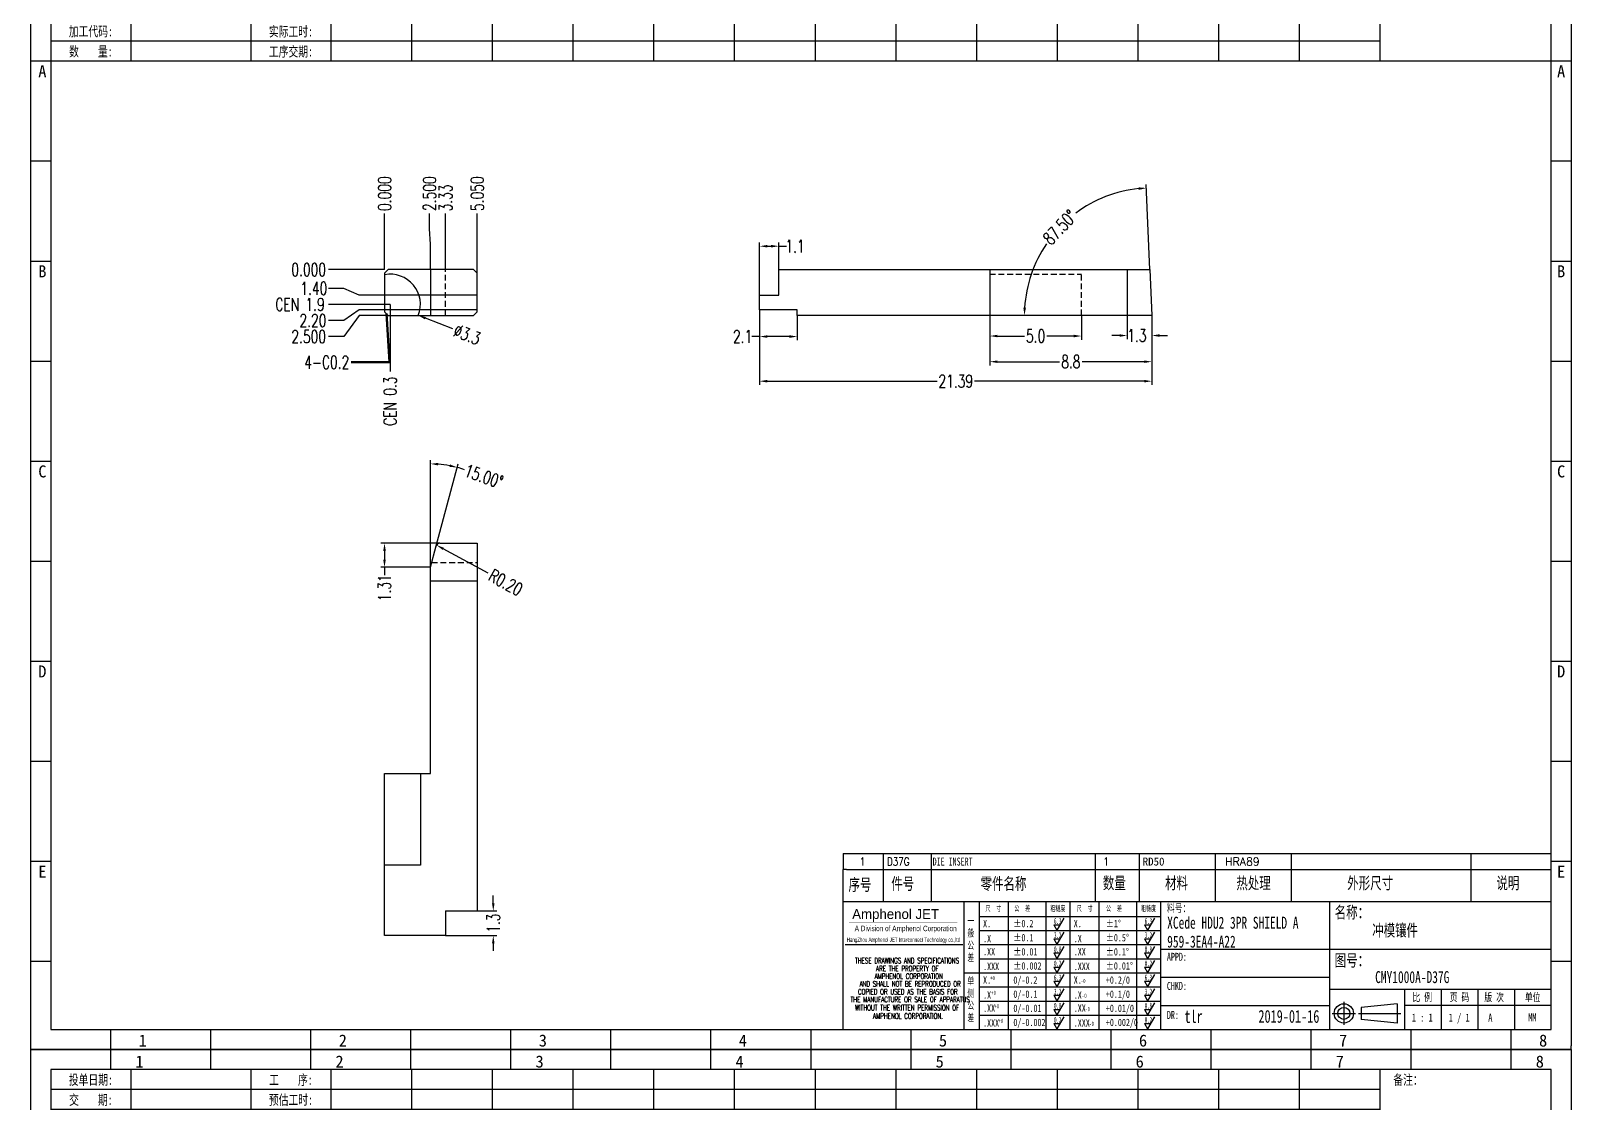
# Model space of a CAD drawing. Header units: millimetres. Extents: x -2852 to 5627, y -2271 to 1849.
# Drawn here: x -459.4 to -375.4, y -248.5 to -190.1 of the extents above; entities that cross this region are included whole.
import ezdxf
from ezdxf.enums import TextEntityAlignment as Align

# ---------------------------------------------------------------- set-up
doc = ezdxf.new("R2010")
doc.units = ezdxf.units.MM
doc.header["$PDSIZE"] = 3
doc.linetypes.add('DASHED2', pattern=[9.525, 6.35, -3.175])
for name, color, linetype in [('1', 7, 'Continuous'), ('11', 4, 'DASHED2'), ('41', 1, 'Continuous'), ('D03', 7, 'Continuous')]:
    doc.layers.add(name, color=color, linetype=linetype)
doc.styles.add('CH', font='仿宋_GB2312_0.ttf')
doc.styles.add('jet02', font='simplex.shx', dxfattribs={"width": 0.7})
doc.styles.add('SIMPLEX', font='SIMPLEX')
doc.styles.get("Standard").update_dxf_attribs({"font": '仿宋_GB2312_0.ttf', "width": 0.7})
doc.styles.add('TEXTSTYLE_1', font='TRIUMB.TTF')
doc.styles.add('TEXTSTYLE_2', font='TRIUM.TTF')
doc.styles.add('tk', font='', dxfattribs={"width": 0.7})
doc.styles.add('tk 2', font='仿宋_GB2312_0.ttf', dxfattribs={"width": 0.65})
doc.styles.add('tk 4', font='simplex.shx', dxfattribs={"width": 0.65, "bigfont": 'bigfont.shx'})
doc.styles.get('tk').set_extended_font_data('NSimSun')
doc.dimstyles.new('jet02', dxfattribs={"dimtxt": 3.5, "dimasz": 2.1, "dimexe": 1, "dimexo": 0, "dimgap": 0.5, "dimtad": 0, "dimtoh": 1, "dimdec": 3, "dimzin": 9, "dimdsep": 46, "dimtxsty": 'jet02', "dimcen": 0, "dimclrt": 256, "dimazin": 2, "dimtfac": 1, "dimtdec": 3, "dimtofl": 0, "dimtmove": 0, "dimatfit": 1, "dimfxl": 0, "dimarcsym": 0})

# ---------------------------------------------------------------- blocks, each defined once
blk = doc.blocks.new('A3-N')
at = {"layer": '1', "color": 1}
for p, q in [((0, 0), (0, 296.73)), ((0, 296.73), (420, 296.73)), ((21.82, 291.27), (21.82, 296.73)), ((49.09, 291.27), (49.09, 296.73)), ((76.36, 291.27), (76.36, 296.73)), ((103.64, 291.27), (103.64, 296.73)), ((103.64, 291.27), (103.64, 296.73)), ((103.64, 291.27), (103.64, 296.73)), ((130.91, 291.27), (130.91, 296.73)), ((158.18, 291.27), (158.18, 296.73)), ((185.45, 291.27), (185.45, 296.73)), ((212.73, 291.27), (212.73, 296.73)), ((240, 291.27), (240, 296.73)), ((267.27, 291.27), (267.27, 296.73)), ((294.55, 291.27), (294.55, 296.73)), ((321.82, 291.27), (321.82, 296.73)), ((349.09, 291.27), (349.09, 296.73)), ((376.36, 291.27), (376.36, 296.73)), ((403.64, 291.27), (403.64, 296.73)), ((420, 296.73), (420, 1)), ((5.45, 269.45), (0, 269.45)), ((420, 269.45), (414.55, 269.45)), ((5.45, 242.18), (0, 242.18)), ((420, 242.18), (414.55, 242.18)), ((5.45, 214.91), (0, 214.91)), ((420, 214.91), (414.55, 214.91)), ((5.45, 187.64), (0, 187.64)), ((420, 187.64), (414.55, 187.64)), ((5.45, 160.36), (0, 160.36)), ((420, 160.36), (414.55, 160.36)), ((5.45, 133.09), (0, 133.09)), ((420, 133.09), (414.55, 133.09)), ((5.45, 105.82), (0, 105.82)), ((420, 105.82), (414.55, 105.82)), ((5.45, 78.55), (0, 78.55)), ((420, 78.55), (414.55, 78.55)), ((5.45, 51.27), (0, 51.27)), ((420, 51.27), (414.55, 51.27)), ((222.45, 49.09), (221.45, 49.09)), ((221.45, 49.09), (221.45, 40.36)), ((222.45, 49.09), (414.55, 49.09)), ((232.36, 49.09), (232.36, 40.36)), ((245.45, 49.09), (245.45, 40.36)), ((290.18, 49.09), (290.18, 40.36)), ((302.18, 49.09), (302.18, 40.36)), ((322.91, 49.09), (322.91, 40.36)), ((343.64, 49.09), (343.64, 40.36)), ((392.73, 40.36), (392.73, 49.09)), ((258.55, 40.36), (258.55, 5.44)), ((266.45, 40.36), (266.45, 5.44)), ((276.78, 40.36), (276.78, 5.45)), ((291.18, 40.36), (291.18, 5.45)), ((301.51, 40.37), (301.51, 5.46)), ((308.01, 40.36), (308.01, 5.45)), ((354.09, 40.36), (354.09, 5.45)), ((308.01, 32.39), (258.55, 32.39)), ((308.01, 28.54), (258.55, 28.54)), ((414.55, 27.27), (308.01, 27.27)), ((5.45, 24), (0, 24)), ((308.01, 24.69), (258.55, 24.69)), ((420, 24), (414.55, 24)), ((308.01, 16.99), (258.55, 16.99)), ((354.09, 19.63), (308.01, 19.63)), ((308.01, 13.14), (258.55, 13.14)), ((414.55, 16.36), (354.09, 16.36)), ((374.55, 16.36), (374.55, 5.45)), ((384.55, 16.36), (384.55, 5.45)), ((394.55, 16.36), (394.55, 5.45)), ((404.55, 16.36), (404.55, 5.45)), ((308.01, 9.29), (258.55, 9.29)), ((308.01, 11.99), (354.09, 11.99)), ((372.51, 12.49), (362.69, 11.5)), ((362.69, 11.5), (362.69, 8.23)), ((372.51, 12.49), (372.51, 7.25)), ((414.55, 12), (374.55, 12)), ((21.82, 0), (21.82, 5.45)), ((49.09, 0), (49.09, 5.45)), ((76.36, 0), (76.36, 5.45)), ((103.64, 0), (103.64, 5.45)), ((130.91, 0), (130.91, 5.45)), ((158.18, 0), (158.18, 5.45)), ((185.45, 0), (185.45, 5.45)), ((212.73, 0), (212.73, 5.45)), ((240, 0), (240, 5.45)), ((267.27, 0), (267.27, 5.45)), ((294.55, 0), (294.55, 5.45)), ((321.82, 0), (321.82, 5.45)), ((349.09, 0), (349.09, 5.45)), ((372.51, 7.25), (362.69, 8.23)), ((376.36, 0), (376.36, 5.45)), ((403.64, 0), (403.64, 5.45)), ((1, 0), (0, 0)), ((420, 0), (1, 0)), ((420, 0), (420, 1))]:
    blk.add_line(p, q, dxfattribs=at)
at = {"layer": '1'}
for p, q in [((414.55, 278.18), (414.55, 284.73)), ((221.45, 40.36), (221.45, 5.45)), ((221.45, 40.36), (414.55, 40.36)), ((221.45, 40.36), (414.55, 40.36)), ((254.41, 40.36), (254.41, 5.45)), ((283.28, 40.36), (283.28, 5.45)), ((308.01, 36.24), (258.55, 36.24)), ((222.08, 28.67), (254.12, 28.67)), ((308.01, 20.84), (254.41, 20.84))]:
    blk.add_line(p, q, dxfattribs=at)
at = {"layer": '1', "color": 1, "ltscale": 0.05}
for p, q in [((278.93, 34.04), (279.79, 32.56)), ((278.93, 34.04), (280.65, 34.04)), ((281.68, 35.84), (279.79, 32.56)), ((303.66, 34.05), (304.52, 32.56)), ((303.66, 34.05), (305.38, 34.05)), ((306.41, 35.84), (304.52, 32.56)), ((278.93, 30.19), (279.79, 28.71)), ((278.93, 30.19), (280.65, 30.19)), ((281.68, 31.99), (279.79, 28.71)), ((303.66, 30.2), (305.38, 30.2)), ((303.66, 30.2), (304.52, 28.71)), ((306.41, 31.99), (304.52, 28.71)), ((278.93, 26.34), (279.79, 24.86)), ((278.93, 26.34), (280.65, 26.34)), ((281.68, 28.14), (279.79, 24.86)), ((303.66, 26.35), (304.52, 24.86)), ((303.66, 26.35), (305.38, 26.35)), ((306.41, 28.14), (304.52, 24.86)), ((278.93, 22.49), (280.65, 22.49)), ((278.93, 22.49), (279.79, 21.01)), ((281.68, 24.29), (279.79, 21.01)), ((303.66, 22.5), (305.38, 22.5)), ((303.66, 22.5), (304.52, 21.01)), ((306.41, 24.29), (304.52, 21.01)), ((278.93, 18.66), (279.79, 17.17)), ((278.93, 18.66), (280.65, 18.66)), ((281.68, 20.45), (279.79, 17.17)), ((303.66, 18.66), (304.52, 17.18)), ((303.66, 18.66), (305.38, 18.66)), ((306.41, 20.46), (304.52, 17.18)), ((278.93, 14.81), (280.65, 14.81)), ((278.93, 14.81), (279.79, 13.32)), ((281.68, 16.6), (279.79, 13.32)), ((281.68, 12.75), (279.79, 9.47)), ((303.66, 14.81), (305.38, 14.81)), ((303.66, 14.81), (304.52, 13.33)), ((306.41, 16.61), (304.52, 13.33)), ((306.41, 12.76), (304.52, 9.48)), ((278.93, 10.96), (279.79, 9.47)), ((278.93, 10.96), (280.65, 10.96)), ((281.68, 8.9), (279.79, 5.62)), ((303.66, 10.96), (304.52, 9.48)), ((303.66, 10.96), (305.38, 10.96)), ((306.41, 8.91), (304.52, 5.63)), ((278.93, 7.11), (279.79, 5.62)), ((278.93, 7.11), (280.65, 7.11)), ((303.66, 7.11), (305.38, 7.11)), ((303.66, 7.11), (304.52, 5.63))]:
    blk.add_line(p, q, dxfattribs=at)
at = {"layer": '1', "color": 1, "ltscale": 0.1}
for p, q in [((358.01, 13.02), (358.01, 6.71)), ((354.86, 9.87), (361.17, 9.87)), ((362.03, 9.87), (373.54, 9.87))]:
    blk.add_line(p, q, dxfattribs=at)
at = {"layer": '1'}
blk.add_lwpolyline([(221.45, 5.45), (414.55, 5.45), (414.55, 291.27), (5.45, 291.27), (5.45, 5.45), (414.55, 5.45)], dxfattribs=at)
at = {"layer": '1', "color": 7, "linetype": 'Continuous', "const_width": 0.123}
blk.add_lwpolyline([(223.11, 34.74), (252.6, 34.76)], dxfattribs=at)
at = {"layer": '1', "color": 1}
for radius in [2.62, 1.64]:
    blk.add_circle((358.01, 9.87), radius, dxfattribs=at)
at = {"layer": '41'}
for p, q in [((27.27, 291.27), (27.27, 269.45)), ((60, 291.27), (60, 269.45)), ((81.82, 291.27), (81.82, 269.45)), ((103.82, 291.27), (103.82, 269.45)), ((125.82, 291.27), (125.82, 269.45)), ((147.82, 291.27), (147.82, 269.45)), ((169.82, 291.27), (169.82, 269.45)), ((191.82, 291.27), (191.82, 269.45)), ((213.82, 291.27), (213.82, 269.45)), ((235.82, 291.27), (235.82, 269.45)), ((257.82, 291.27), (257.82, 269.45)), ((279.82, 291.27), (279.82, 269.45)), ((301.82, 291.27), (301.82, 269.45)), ((323.82, 291.27), (323.82, 269.45)), ((345.82, 291.27), (345.82, 269.45)), ((367.82, 291.27), (367.82, 269.45)), ((367.82, 285.82), (5.45, 285.82)), ((367.82, 280.36), (5.45, 280.36)), ((367.82, 274.91), (5.45, 274.91)), ((414.55, 269.45), (5.45, 269.45))]:
    blk.add_line(p, q, dxfattribs=at)
at = {"layer": '1', "color": 1}
for s, p in [('1', (29.64, 295.11)), ('2', (84.18, 295.11)), ('3', (138.73, 295.11)), ('4', (193.27, 295.11)), ('5', (247.82, 295.11)), ('6', (302.36, 295.11)), ('7', (356.91, 295.11)), ('8', (411.45, 295.11)), ('1', (30.53, 4.11)), ('2', (85.08, 4.11)), ('3', (139.62, 4.11)), ('4', (194.17, 4.11)), ('5', (248.72, 4.11)), ('6', (303.26, 4.11)), ('7', (357.81, 4.11)), ('8', (412.35, 4.11))]:
    blk.add_text(s, height=3.27, dxfattribs=at).set_placement(p, align=Align.TOP_CENTER)
at = {"layer": '1', "style": 'tk', "width": 0.7}
for s, p in [('投单日期:', (16.36, 288.55)), ('工    序:', (70.91, 288.55)), ('备注：', (375.51, 288.55)), ('交    期:', (16.36, 283.09)), ('预估工时:', (70.91, 283.09)), ('加工代码:', (16.36, 277.64)), ('实际工时:', (70.91, 277.64)), ('数    量:', (16.36, 272.18)), ('工序交期:', (70.91, 272.18))]:
    blk.add_text(s, height=2.727, dxfattribs=at).set_placement(p, align=Align.MIDDLE)
at = {"layer": '1', "color": 1}
for s, p in [('A', (2.04, 268.36)), ('B', (2.04, 213.82)), ('C', (2.04, 159.27)), ('D', (2.04, 104.73)), ('E', (2.04, 50.18))]:
    blk.add_text(s, height=3.27, dxfattribs=at).set_placement(p, align=Align.TOP_LEFT)
for s, p in [('A', (418.37, 268.36)), ('B', (418.37, 213.82)), ('C', (418.37, 159.27)), ('D', (418.37, 104.73)), ('E', (418.37, 50.18))]:
    blk.add_text(s, height=3.27, dxfattribs=at).set_placement(p, align=Align.TOP_RIGHT)
at = {"layer": '1', "color": 1, "style": 'tk 2', "width": 0.7}
for s, height, p in [('序号', 3.273, (222.96, 43.34)), ('件号', 3.273, (234.62, 43.61)), ('零件名称', 3.273, (258.97, 43.61)), ('数量', 3.273, (292.3, 43.78)), ('材料', 3.273, (309.27, 43.78)), ('热处理', 3.273, (328.71, 43.78)), ('外形尺寸', 3.273, (358.94, 43.78)), ('说明', 3.273, (399.61, 43.78)), ('料号：', 2.182, (309.77, 37.46)), ('名称：', 3.273, (355.52, 35.79)), ('图号：', 3.273, (355.52, 22.7)), ('比 例', 2.182, (376.69, 13.18)), ('页 码', 2.182, (386.85, 13.18)), ('版 次', 2.182, (396.31, 13.18)), ('单位', 2.182, (407.35, 13.18))]:
    blk.add_text(s, height=height, dxfattribs=at).set_placement(p)
at = {"layer": '1', "color": 7, "linetype": 'Continuous', "style": 'TEXTSTYLE_1'}
blk.add_text('Amphenol JET', height=2.7, dxfattribs=at).set_placement((223.96, 35.61))
at = {"layer": '1', "color": 7, "linetype": 'Continuous'}
for s, height, style, width, p in [('A Division of Amphenol Corporation', 1.5, 'TEXTSTYLE_2', 0.7, (224.64, 32.29)), ('HangZhou Amphenol JET Interconnect Technology co.,ltd ', 1.2, 'TEXTSTYLE_2', 0.6, (222.47, 29.36)), ('THESE DRAWINGS AND SPECIFICATIONS', 1.5, 'tk 4', 0.6, (224.73, 23.52)), ('ARE THE PROPERTY OF', 1.5, 'tk 4', 0.6, (230.45, 21.35)), ('AND SHALL NOT BE REPRODUCED OR', 1.5, 'tk 4', 0.6, (225.95, 17.17)), ('AMPHENOL CORPORATION', 1.5, 'tk 4', 0.6, (230.04, 19.27)), ('THE MANUFACTURE OR SALE OF APPARATUS', 1.5, 'tk 4', 0.6, (223.5, 12.92)), ('COPIED OR USED AS THE BASIS FOR', 1.5, 'tk 4', 0.6, (225.54, 15.02)), ('WITHOUT THE WRITTEN PERMISSION OF', 1.5, 'tk 4', 0.6, (224.73, 10.67)), ('AMPHENOL CORPORATION.', 1.5, 'tk 4', 0.6, (229.63, 8.4))]:
    blk.add_text(s, height=height, dxfattribs=dict(at, style=style, width=width)).set_placement(p)
at = {"layer": '1', "color": 1, "style": 'tk 2', "width": 0.7}
for s, p in [('X.', (259.64, 34.37)), ('%%P0.2', (267.9, 34.37)), ('X.', (284.37, 34.37)), ('%%P1%%D', (293.12, 34.37)), ('.X', (259.64, 30.28)), ('%%P0.1', (267.9, 30.52)), ('.X', (284.37, 30.28)), ('%%P0.5%%D', (293.12, 30.52)), ('.XX', (259.64, 26.71)), ('%%P0.01', (267.9, 26.67)), ('.XX', (284.37, 26.71)), ('%%P0.1%%D', (293.12, 26.67)), ('.XXX', (259.64, 22.68)), ('%%P0.002', (267.9, 22.82)), ('.XXX', (284.37, 22.68)), ('%%P0.01%%D', (293.12, 22.82)), ('X.', (259.64, 18.97)), ('0/-0.2', (267.9, 18.97)), ('X.', (284.37, 18.97)), ('+0.2/0', (293.12, 18.97)), ('.X', (259.64, 14.88)), ('0/-0.1', (267.9, 15.12)), ('.X', (284.37, 14.88)), ('+0.1/0', (293.12, 15.12)), ('.XX', (259.64, 11.31)), ('0/-0.01', (267.9, 11.27)), ('0/-0.002', (267.9, 7.42)), ('.XX', (284.37, 11.31)), ('+0.01/0', (293.12, 11.27)), ('+0.002/0', (293.12, 7.42)), ('.XXX', (259.64, 7.28)), ('.XXX', (284.37, 7.28))]:
    blk.add_text(s, height=2, dxfattribs=at).set_placement(p, align=Align.MIDDLE_LEFT)
at = {"layer": '1', "color": 1, "ltscale": 0.05, "style": 'tk 2', "width": 0.5}
for s, p in [('6.3', (279.01, 34.26)), ('6.3', (303.74, 34.27)), ('3.2', (279.01, 30.41)), ('3.2', (303.74, 30.42)), ('0.8', (279.01, 26.56)), ('0.8', (303.74, 26.57)), ('0.2', (279.01, 22.71)), ('0.2', (303.74, 22.72)), ('6.3', (279.01, 18.87)), ('6.3', (303.74, 18.88)), ('3.2', (279.01, 15.02)), ('0.8', (279.01, 11.17)), ('3.2', (303.74, 15.03)), ('0.8', (303.74, 11.18)), ('0.2', (279.01, 7.32)), ('0.2', (303.74, 7.33))]:
    blk.add_text(s, height=1.6, dxfattribs=at).set_placement(p)
at = {"layer": '1', "style": 'tk 2', "width": 0.7}
for s, p in [('APPD:', (309.77, 24.21)), ('CHKD:', (309.77, 16.27)), ('DR:', (309.77, 8.35))]:
    blk.add_text(s, height=2.182, dxfattribs=at).set_placement(p)
at = {"layer": '1', "color": 7, "style": 'tk 2', "width": 0.7}
blk.add_text('MM', height=2.182, dxfattribs=at).set_placement((408.31, 7.75))
at = {"layer": '1', "color": 1, "ltscale": 0.05, "char_height": 1.5, "width": 6.3627, "attachment_point": 1, "style": 'tk 2'}
for s, insert in [('尺  寸', (260.31, 39.25)), ('公  差', (268.17, 39.25)), ('粗糙度', (277.98, 39.25)), ('尺  寸', (285.2, 39.25)), ('公  差', (293.18, 39.25)), ('粗糙度', (302.71, 39.26))]:
    blk.add_mtext(s, dxfattribs=dict(at, insert=insert))
at = {"layer": '1', "ltscale": 0.05, "char_height": 2, "width": 2.5195, "attachment_point": 1, "style": 'tk 2'}
for s, insert in [('一般公差', (255.39, 36.11)), ('单侧公差', (255.39, 19.71))]:
    blk.add_mtext(s, dxfattribs=dict(at, insert=insert))
at = {"layer": '1', "color": 1, "ltscale": 0.05, "char_height": 1.2, "width": 5.1396, "attachment_point": 1, "line_spacing_factor": 0.8, "style": 'tk 2'}
for s, insert in [('+0', (261.58, 20.13)), ('-0', (286.31, 19.33)), ('+0', (261.88, 16.09)), ('-0', (286.61, 15.29)), ('+0', (262.79, 12.45)), ('+0', (263.87, 8.44)), ('-0', (287.51, 11.65)), ('-0', (288.59, 7.64))]:
    blk.add_mtext(s, dxfattribs=dict(at, insert=insert))
at = {"layer": '1', "style": 'tk 2', "width": 0.7}
for tag, p in [('PATR-NO1', (309.84, 32.96)), ('TITLE', (365.74, 30.9)), ('PATR-NO2', (309.84, 27.81)), ('DWG-NO:', (366.54, 18.14))]:
    blk.add_attdef(tag, p, '', height=3.27, dxfattribs=at)
at = {"layer": '1', "color": 1, "style": 'tk 2', "width": 0.7}
for tag, p in [('DRAW', (314.55, 7.27)), ('DATE', (334.72, 7.32))]:
    blk.add_attdef(tag, p, '', height=3.49, dxfattribs=at)
at = {"layer": '1', "style": 'tk 2', "width": 0.7}
for tag, p in [('SCALE', (376.55, 8.73)), ('SHEET', (386.6, 8.72)), ('REV', (397.38, 8.73))]:
    blk.add_attdef(tag, text='', height=2.18, dxfattribs=at).set_placement(p, align=Align.MIDDLE_LEFT)
blk = doc.blocks.new('FB3')
at = {"layer": '1', "color": 1}
for p, q in [((0, 4.36), (193.09, 4.36)), ((0, 4.36), (0, 0)), ((10.91, 4.36), (10.91, 0)), ((24, 4.36), (24, 0)), ((68.73, 4.36), (68.73, 0)), ((80.73, 4.36), (80.73, 0)), ((101.45, 4.36), (101.45, 0)), ((122.18, 4.36), (122.18, 0)), ((171.27, 0), (171.27, 4.36))]:
    blk.add_line(p, q, dxfattribs=at)
at = {"layer": '1'}
for tag, style, p in [('ITEM', 'SIMPLEX', (4.36, 2.18)), ('PARTNO', 'SIMPLEX', (12, 2.18)), ('QTY', 'SIMPLEX', (74.18, 2.18)), ('MATL', 'CH', (81.72, 2.18)), ('FINISH', 'SIMPLEX', (104.17, 2.18)), ('SPEC', 'SIMPLEX', (130.91, 2.18)), ('REMARK', 'SIMPLEX', (174.06, 2.18))]:
    blk.add_attdef(tag, text='', height=2.18, dxfattribs=dict(at, style=style)).set_placement(p, align=Align.MIDDLE_LEFT)
at = {"layer": '1', "style": 'tk', "width": 0.7}
blk.add_attdef('DIE', text='', height=2.18, dxfattribs=at).set_placement((24.43, 2.18), align=Align.MIDDLE_LEFT)
blk = doc.blocks.new('*D3125')
at = {"layer": '41', "ltscale": 0.05}
blk.add_line((475.088, -2655.502), (472.026, -2655.502), dxfattribs=at)
at = {"layer": 'Defpoints', "color": 0, "ltscale": 0.05}
for p in [(472.026, -2655.502), (475.088, -2655.502), (475.088, -2655.502)]:
    blk.add_point(p, dxfattribs=at)
at = {"layer": '41', "ltscale": 0.05, "insert": (470.946, -2655.502), "char_height": 0.7, "attachment_point": 5, "style": 'jet02'}
blk.add_mtext('0.000', dxfattribs=at)
blk = doc.blocks.new('*D3126')
at = {"layer": '41', "ltscale": 0.05}
for p, q in [((473.706, -2658.002), (472.866, -2659.152)), ((475.288, -2658.002), (473.706, -2658.002)), ((472.866, -2659.152), (472.026, -2659.152))]:
    blk.add_line(p, q, dxfattribs=at)
at = {"layer": 'Defpoints', "color": 0, "ltscale": 0.05}
for p in [(475.088, -2655.502), (475.288, -2658.002), (472.026, -2659.152)]:
    blk.add_point(p, dxfattribs=at)
at = {"layer": '41', "ltscale": 0.05, "insert": (470.946, -2659.152), "char_height": 0.7, "attachment_point": 5, "style": 'jet02'}
blk.add_mtext('2.500', dxfattribs=at)
blk = doc.blocks.new('*D3127')
at = {"layer": '41', "ltscale": 0.05}
for p, q in [((473.706, -2657.702), (472.866, -2658.277)), ((477.588, -2657.702), (473.706, -2657.702)), ((472.866, -2658.277), (472.026, -2658.277))]:
    blk.add_line(p, q, dxfattribs=at)
at = {"layer": 'Defpoints', "color": 0, "ltscale": 0.05}
for p in [(475.088, -2655.502), (477.588, -2657.702), (472.026, -2658.277)]:
    blk.add_point(p, dxfattribs=at)
at = {"layer": '41', "ltscale": 0.05, "insert": (471.179, -2658.277), "char_height": 0.7, "attachment_point": 5, "style": 'jet02'}
blk.add_mtext('2.20', dxfattribs=at)
blk = doc.blocks.new('*D3128')
at = {"layer": '41', "ltscale": 0.05}
blk.add_line((475.388, -2657.402), (472.026, -2657.402), dxfattribs=at)
at = {"layer": 'Defpoints', "color": 0, "ltscale": 0.05}
for p in [(475.088, -2655.502), (472.026, -2657.402), (475.388, -2657.402)]:
    blk.add_point(p, dxfattribs=at)
at = {"layer": '41', "ltscale": 0.05, "insert": (470.304, -2657.402), "char_height": 0.7, "attachment_point": 5, "style": 'jet02'}
blk.add_mtext('{\\C1; CEN }1.9', dxfattribs=at)
blk = doc.blocks.new('*D3129')
at = {"layer": '41', "ltscale": 0.05}
for p, q in [((472.866, -2656.527), (472.026, -2656.527)), ((473.706, -2656.902), (472.866, -2656.527)), ((477.588, -2656.902), (473.706, -2656.902))]:
    blk.add_line(p, q, dxfattribs=at)
at = {"layer": 'Defpoints', "color": 0, "ltscale": 0.05}
for p in [(475.088, -2655.502), (472.026, -2656.527), (477.588, -2656.902)]:
    blk.add_point(p, dxfattribs=at)
at = {"layer": '41', "ltscale": 0.05, "insert": (471.226, -2656.527), "char_height": 0.7, "attachment_point": 5, "style": 'jet02'}
blk.add_mtext('1.40', dxfattribs=at)
blk = doc.blocks.new('*D3130')
at = {"layer": '41', "ltscale": 0.05}
blk.add_line((475.088, -2655.502), (475.088, -2652.44), dxfattribs=at)
at = {"layer": 'Defpoints', "color": 0, "ltscale": 0.05}
for p in [(475.088, -2652.44), (475.088, -2655.502), (475.088, -2655.502)]:
    blk.add_point(p, dxfattribs=at)
at = {"layer": '41', "ltscale": 0.05, "insert": (475.088, -2651.36), "char_height": 0.7, "attachment_point": 5, "rotation": 90, "style": 'jet02'}
blk.add_mtext('0.000', dxfattribs=at)
blk = doc.blocks.new('*D3131')
at = {"layer": '41', "ltscale": 0.05}
for p, q in [((477.538, -2653.28), (477.538, -2652.44)), ((477.588, -2654.12), (477.538, -2653.28)), ((477.588, -2655.502), (477.588, -2654.12))]:
    blk.add_line(p, q, dxfattribs=at)
at = {"layer": 'Defpoints', "color": 0, "ltscale": 0.05}
for p in [(477.538, -2652.44), (475.088, -2655.502), (477.588, -2655.502)]:
    blk.add_point(p, dxfattribs=at)
at = {"layer": '41', "ltscale": 0.05, "insert": (477.538, -2651.36), "char_height": 0.7, "attachment_point": 5, "rotation": 90, "style": 'jet02'}
blk.add_mtext('2.500', dxfattribs=at)
blk = doc.blocks.new('*D3132')
at = {"layer": '41', "ltscale": 0.05}
blk.add_line((478.413, -2655.502), (478.413, -2652.44), dxfattribs=at)
at = {"layer": 'Defpoints', "color": 0, "ltscale": 0.05}
for p in [(478.413, -2652.44), (475.088, -2655.502), (478.413, -2655.502)]:
    blk.add_point(p, dxfattribs=at)
at = {"layer": '41', "ltscale": 0.05, "insert": (478.413, -2651.594), "char_height": 0.7, "attachment_point": 5, "rotation": 90, "style": 'jet02'}
blk.add_mtext('3.33', dxfattribs=at)
blk = doc.blocks.new('*D3133')
at = {"layer": '41', "ltscale": 0.05}
blk.add_line((480.138, -2655.702), (480.138, -2652.44), dxfattribs=at)
at = {"layer": 'Defpoints', "color": 0, "ltscale": 0.05}
for p in [(480.138, -2652.44), (475.088, -2655.502), (480.138, -2655.702)]:
    blk.add_point(p, dxfattribs=at)
at = {"layer": '41', "ltscale": 0.05, "insert": (480.138, -2651.36), "char_height": 0.7, "attachment_point": 5, "rotation": 90, "style": 'jet02'}
blk.add_mtext('5.050', dxfattribs=at)
blk = doc.blocks.new('*D3134')
at = {"layer": '41', "ltscale": 0.05}
blk.add_line((475.388, -2657.402), (475.388, -2661.064), dxfattribs=at)
at = {"layer": 'Defpoints', "color": 0, "ltscale": 0.05}
for p in [(475.088, -2655.502), (475.388, -2657.402), (475.388, -2661.064)]:
    blk.add_point(p, dxfattribs=at)
at = {"layer": '41', "ltscale": 0.05, "insert": (475.388, -2662.844), "char_height": 0.7, "attachment_point": 5, "rotation": 90, "style": 'jet02'}
blk.add_mtext('{\\C1; CEN }0.3', dxfattribs=at)
blk = doc.blocks.new('*D3135')
at = {"layer": '41', "ltscale": 0.05}
blk.add_line((478.807, -2658.737), (477.316, -2658.155), dxfattribs=at)
blk.add_solid([(477.341, -2658.09), (477.29, -2658.22), (476.925, -2658.002)], dxfattribs=at)
at = {"layer": 'Defpoints', "color": 0, "ltscale": 0.05}
for p in [(473.851, -2656.802), (476.925, -2658.002)]:
    blk.add_point(p, dxfattribs=at)
at = {"layer": '41', "ltscale": 0.05, "insert": (479.585, -2659.041), "char_height": 0.7, "attachment_point": 5, "rotation": 338.67631, "style": 'jet02'}
blk.add_mtext('∅3.3', dxfattribs=at)
blk = doc.blocks.new('*D3136')
at = {"layer": '41', "ltscale": 0.05}
for p, q in [((495.536, -2657.702), (495.536, -2661.786)), ((516.931, -2658.002), (516.931, -2661.786)), ((495.956, -2661.586), (505.212, -2661.586)), ((516.511, -2661.586), (507.255, -2661.586))]:
    blk.add_line(p, q, dxfattribs=at)
for points in [[(495.956, -2661.516), (495.956, -2661.656), (495.536, -2661.586)], [(516.511, -2661.516), (516.511, -2661.656), (516.931, -2661.586)]]:
    blk.add_solid(points, dxfattribs=at)
at = {"layer": 'Defpoints', "color": 0, "ltscale": 0.05}
for p in [(495.536, -2657.702), (516.931, -2658.002), (516.931, -2661.586)]:
    blk.add_point(p, dxfattribs=at)
at = {"layer": '41', "ltscale": 0.05, "insert": (506.234, -2661.586), "char_height": 0.7, "attachment_point": 5, "style": 'jet02'}
blk.add_mtext('21.39', dxfattribs=at)
blk = doc.blocks.new('*D3137')
at = {"layer": '41', "ltscale": 0.05}
for p, q in [((515.586, -2658.002), (515.586, -2659.296)), ((516.931, -2658.002), (516.931, -2659.296)), ((515.166, -2659.096), (514.746, -2659.096)), ((517.351, -2659.096), (517.771, -2659.096))]:
    blk.add_line(p, q, dxfattribs=at)
for points in [[(515.166, -2659.026), (515.166, -2659.166), (515.586, -2659.096)], [(517.351, -2659.026), (517.351, -2659.166), (516.931, -2659.096)]]:
    blk.add_solid(points, dxfattribs=at)
at = {"layer": 'Defpoints', "color": 0, "ltscale": 0.05}
for p in [(515.586, -2658.002), (516.931, -2658.002), (516.931, -2659.096)]:
    blk.add_point(p, dxfattribs=at)
at = {"layer": '41', "ltscale": 0.05, "insert": (516.11, -2659.096), "char_height": 0.7, "attachment_point": 5, "style": 'jet02'}
blk.add_mtext('1.3', dxfattribs=at)
blk = doc.blocks.new('*D3138')
at = {"layer": '41', "ltscale": 0.05}
for p, q in [((508.086, -2658.002), (508.086, -2660.723)), ((516.931, -2658.002), (516.931, -2660.723)), ((508.506, -2660.523), (511.895, -2660.523)), ((516.511, -2660.523), (513.122, -2660.523))]:
    blk.add_line(p, q, dxfattribs=at)
for points in [[(508.506, -2660.453), (508.506, -2660.593), (508.086, -2660.523)], [(516.511, -2660.453), (516.511, -2660.593), (516.931, -2660.523)]]:
    blk.add_solid(points, dxfattribs=at)
at = {"layer": 'Defpoints', "color": 0, "ltscale": 0.05}
for p in [(508.086, -2658.002), (516.931, -2658.002), (508.086, -2660.523)]:
    blk.add_point(p, dxfattribs=at)
at = {"layer": '41', "ltscale": 0.05, "insert": (512.509, -2660.523), "char_height": 0.7, "attachment_point": 5, "style": 'jet02'}
blk.add_mtext('8.8', dxfattribs=at)
blk = doc.blocks.new('*D3139')
at = {"layer": '41', "ltscale": 0.05}
for p, q in [((508.086, -2658.002), (508.086, -2659.324)), ((513.086, -2658.002), (513.086, -2659.324)), ((508.506, -2659.124), (509.973, -2659.124)), ((512.666, -2659.124), (511.2, -2659.124))]:
    blk.add_line(p, q, dxfattribs=at)
for points in [[(508.506, -2659.054), (508.506, -2659.194), (508.086, -2659.124)], [(512.666, -2659.054), (512.666, -2659.194), (513.086, -2659.124)]]:
    blk.add_solid(points, dxfattribs=at)
at = {"layer": 'Defpoints', "color": 0, "ltscale": 0.05}
for p in [(508.086, -2658.002), (513.086, -2658.002), (508.086, -2659.124)]:
    blk.add_point(p, dxfattribs=at)
at = {"layer": '41', "ltscale": 0.05, "insert": (510.586, -2659.124), "char_height": 0.7, "attachment_point": 5, "style": 'jet02'}
blk.add_mtext('5.0', dxfattribs=at)
blk = doc.blocks.new('*D3140')
at = {"layer": '41', "ltscale": 0.05}
for p, q in [((495.536, -2657.702), (495.536, -2659.352)), ((497.586, -2658.002), (497.586, -2659.352)), ((495.536, -2659.152), (495.116, -2659.152)), ((497.166, -2659.152), (495.956, -2659.152))]:
    blk.add_line(p, q, dxfattribs=at)
for points in [[(495.956, -2659.082), (495.956, -2659.222), (495.536, -2659.152)], [(497.166, -2659.082), (497.166, -2659.222), (497.586, -2659.152)]]:
    blk.add_solid(points, dxfattribs=at)
at = {"layer": 'Defpoints', "color": 0, "ltscale": 0.05}
for p in [(495.536, -2657.702), (497.586, -2658.002), (495.536, -2659.152)]:
    blk.add_point(p, dxfattribs=at)
at = {"layer": '41', "ltscale": 0.05, "insert": (494.608, -2659.152), "char_height": 0.7, "attachment_point": 5, "style": 'jet02'}
blk.add_mtext('2.1', dxfattribs=at)
blk = doc.blocks.new('*D3141')
at = {"layer": '41', "ltscale": 0.05}
for p, q in [((495.536, -2656.902), (495.536, -2654.026)), ((495.956, -2654.226), (496.166, -2654.226)), ((496.586, -2655.502), (496.586, -2654.026)), ((496.586, -2654.226), (497.006, -2654.226))]:
    blk.add_line(p, q, dxfattribs=at)
for points in [[(495.956, -2654.156), (495.956, -2654.296), (495.536, -2654.226)], [(496.166, -2654.156), (496.166, -2654.296), (496.586, -2654.226)]]:
    blk.add_solid(points, dxfattribs=at)
at = {"layer": 'Defpoints', "color": 0, "ltscale": 0.05}
for p in [(496.586, -2654.226), (496.586, -2655.502), (495.536, -2656.902)]:
    blk.add_point(p, dxfattribs=at)
at = {"layer": '41', "ltscale": 0.05, "insert": (497.468, -2654.226), "char_height": 0.7, "attachment_point": 5, "style": 'jet02'}
blk.add_mtext('1.1', dxfattribs=at)
blk = doc.blocks.new('*D3142')
at = {"layer": '41', "ltscale": 0.05}
blk.add_line((516.822, -2655.502), (516.619, -2650.855), dxfattribs=at)
for start, end in [(95.9612, 126.63311), (145.86689, 176.5388)]:
    blk.add_arc((516.931, -2658.002), 6.954, start, end, dxfattribs=at)
for points in [[(516.204, -2651.016), (516.214, -2651.156), (516.628, -2651.055)], [(510.06, -2657.585), (509.92, -2657.58), (509.977, -2658.002)]]:
    blk.add_solid(points, dxfattribs=at)
at = {"layer": 'Defpoints', "color": 0, "ltscale": 0.05}
for p in [(513.281, -2652.084), (516.822, -2655.502), (497.586, -2658.002), (516.931, -2658.002), (516.931, -2658.002)]:
    blk.add_point(p, dxfattribs=at)
at = {"layer": '41', "ltscale": 0.05, "insert": (511.908, -2653.194), "char_height": 0.7, "attachment_point": 5, "rotation": 46.25, "style": 'jet02'}
blk.add_mtext('87.50°', dxfattribs=at)
blk = doc.blocks.new('*D3143')
at = {"layer": '41', "ltscale": 0.05}
for p, q in [((481.012, -2690.051), (481.012, -2689.631)), ((480.138, -2690.471), (481.212, -2690.471)), ((478.413, -2691.816), (481.212, -2691.816)), ((481.012, -2692.236), (481.012, -2692.656))]:
    blk.add_line(p, q, dxfattribs=at)
for points in [[(480.942, -2690.051), (481.082, -2690.051), (481.012, -2690.471)], [(480.942, -2692.236), (481.082, -2692.236), (481.012, -2691.816)]]:
    blk.add_solid(points, dxfattribs=at)
at = {"layer": 'Defpoints', "color": 0, "ltscale": 0.05}
for p in [(480.138, -2690.471), (481.012, -2690.471), (478.413, -2691.816)]:
    blk.add_point(p, dxfattribs=at)
at = {"layer": '41', "ltscale": 0.05, "insert": (481.012, -2691.143), "char_height": 0.7, "attachment_point": 5, "rotation": 90, "style": 'jet02'}
blk.add_mtext('1.3', dxfattribs=at)
blk = doc.blocks.new('*D3144')
at = {"layer": '41', "ltscale": 0.05}
for p, q in [((478.093, -2670.421), (474.882, -2670.421)), ((475.082, -2670.841), (475.082, -2671.315)), ((477.588, -2671.735), (474.882, -2671.735)), ((475.082, -2671.735), (475.082, -2672.155))]:
    blk.add_line(p, q, dxfattribs=at)
for points in [[(475.012, -2670.841), (475.152, -2670.841), (475.082, -2670.421)], [(475.012, -2671.315), (475.152, -2671.315), (475.082, -2671.735)]]:
    blk.add_solid(points, dxfattribs=at)
at = {"layer": 'Defpoints', "color": 0, "ltscale": 0.05}
for p in [(478.093, -2670.421), (475.082, -2671.735), (477.588, -2671.735)]:
    blk.add_point(p, dxfattribs=at)
at = {"layer": '41', "ltscale": 0.05, "insert": (475.082, -2672.85), "char_height": 0.7, "attachment_point": 5, "rotation": 90, "style": 'jet02'}
blk.add_mtext('1.31', dxfattribs=at)
blk = doc.blocks.new('*D3145')
at = {"layer": '41', "ltscale": 0.05}
for p, q in [((477.588, -2671.735), (477.588, -2665.895)), ((477.9, -2670.569), (479.099, -2666.094))]:
    blk.add_line(p, q, dxfattribs=at)
for start, end in [(79.26741, 85.73259), (70.73259, 75)]:
    blk.add_arc((477.588, -2671.735), 5.64, start, end, dxfattribs=at)
for points in [[(478.005, -2666.18), (478.01, -2666.04), (477.588, -2666.095)], [(478.654, -2666.125), (478.622, -2666.262), (479.047, -2666.287)]]:
    blk.add_solid(points, dxfattribs=at)
at = {"layer": 'Defpoints', "color": 0, "ltscale": 0.05}
for p in [(478.079, -2666.116), (477.9, -2670.569), (477.588, -2671.735), (477.588, -2671.735), (477.588, -2682.971)]:
    blk.add_point(p, dxfattribs=at)
at = {"layer": '41', "ltscale": 0.05, "insert": (480.501, -2666.779), "char_height": 0.7, "attachment_point": 5, "rotation": 340.73259, "style": 'jet02'}
blk.add_mtext('15.00°', dxfattribs=at)
blk = doc.blocks.new('*D3146')
at = {"layer": '41', "ltscale": 0.05}
blk.add_line((480.73, -2672.046), (478.287, -2670.726), dxfattribs=at)
blk.add_solid([(478.32, -2670.664), (478.254, -2670.787), (477.917, -2670.526)], dxfattribs=at)
at = {"layer": 'Defpoints', "color": 0, "ltscale": 0.05}
for p in [(477.917, -2670.526), (478.093, -2670.621)]:
    blk.add_point(p, dxfattribs=at)
at = {"layer": '41', "ltscale": 0.05, "insert": (481.691, -2672.565), "char_height": 0.7, "attachment_point": 5, "rotation": 331.61199, "style": 'jet02'}
blk.add_mtext('R0.20', dxfattribs=at)

msp = doc.modelspace()

# ---------------------------------------------------------------- linework, layer by layer
at = {"layer": '1', "ltscale": 0.05}
for p, q in [((-435.0701, -204.4724), (-437.6201, -204.4724)), ((-435.0701, -205.2724), (-437.6201, -205.2724)), ((-437.6201, -220.0411), (-435.0701, -220.0411))]:
    msp.add_line(p, q, dxfattribs=at)
at = {"layer": '11', "ltscale": 0.05}
for p, q in [((-436.7951, -205.5724), (-436.7951, -203.0724)), ((-407.1215, -203.3224), (-402.1215, -203.3224)), ((-402.1215, -205.5724), (-402.1215, -203.3224)), ((-437.5493, -219.0411), (-435.0701, -219.0411))]:
    msp.add_line(p, q, dxfattribs=at)
at = {"layer": 'D03', "ltscale": 0.05}
for p, q in [((-437.6201, -203.0724), (-437.6201, -205.5724)), ((-407.1215, -203.0724), (-407.1215, -205.5724)), ((-399.6215, -203.0724), (-399.6215, -205.5724)), ((-437.6201, -219.3053), (-437.3076, -218.1393)), ((-437.1145, -217.9911), (-435.0701, -217.9911)), ((-435.0701, -217.9911), (-435.0701, -238.0411)), ((-437.6201, -230.5411), (-437.6201, -219.3053)), ((-440.1201, -239.386), (-440.1201, -230.5411)), ((-440.1201, -230.5411), (-437.6201, -230.5411)), ((-438.1701, -230.5411), (-438.1701, -235.5411)), ((-438.1701, -235.5411), (-440.1201, -235.5411)), ((-436.7951, -238.0411), (-435.0701, -238.0411)), ((-436.7951, -238.0411), (-436.7951, -239.386)), ((-436.7951, -239.386), (-440.1201, -239.386))]:
    msp.add_line(p, q, dxfattribs=at)
for points in [[(-440.1201, -203.2724), (-440.1201, -205.3724), (-439.9201, -205.5724), (-435.2701, -205.5724), (-435.0701, -205.3724), (-435.0701, -203.2724), (-435.2701, -203.0724), (-439.9201, -203.0724)], [(-419.6715, -204.4724), (-418.6215, -204.4724), (-418.6215, -203.0724), (-398.3858, -203.0724), (-398.2766, -205.5724), (-417.6215, -205.5724), (-417.6215, -205.2724), (-419.6715, -205.2724)]]:
    msp.add_lwpolyline(points, close=True, dxfattribs=at)
for centre, radius, start, end in [((-439.8201, -204.9724), 1.65, 338.676314, 100.475682), ((-437.1145, -218.1911), 0.2, 90, 165)]:
    msp.add_arc(centre, radius, start, end, dxfattribs=at)

# ---------------------------------------------------------------- block references
at = {"layer": '1', "ltscale": 0.05, "xscale": 0.2000000000000455, "yscale": 0.2000000000000455, "zscale": 0.2000000000000455}
for p, values in [((-459.4145, -245.6035), {'DWG-NO:': 'CMY1000A-D37G', 'TITLE': '冲模镶件', 'REV': 'A', 'SHEET': '1 / 1', 'DRAW': 'tlr', 'DATE': '2019-01-16', 'PATR-NO1': 'XCede HDU2 3PR SHIELD A', 'PATR-NO2': '959-3EA4-A22', 'SCALE': '1 : 1'}), ((-459.4145, -304.949), {'DWG-NO:': 'CMY1000A-D37H', 'TITLE': '冲模镶件', 'REV': 'A', 'SHEET': '1 / 1', 'DRAW': 'tlr', 'DATE': '2019-01-16', 'PATR-NO1': 'XCede HDU2 3PR SHIELD A', 'PATR-NO2': '959-3EA4-A22', 'SCALE': '1 : 1'})]:
    msp.add_blockref('A3-N', p, dxfattribs=at).add_auto_attribs(values)
at = {"layer": '1', "ltscale": 0.05}
ref = msp.add_blockref('FB3', (-415.1236, -235.7854), dxfattribs=dict(at, xscale=0.2000000000000455, yscale=0.2000000000000455, zscale=0.2000000000000455))
ref.add_attrib('PARTNO', 'D37G', dxfattribs={"height": 0.43636, "style": 'SIMPLEX', "width": 0.8}).set_placement((-412.7236, -235.349), align=Align.MIDDLE_LEFT)
ref.add_attrib('ITEM', '1', dxfattribs={"height": 0.4364, "style": 'SIMPLEX'}).set_placement((-414.2509, -235.349), align=Align.MIDDLE_LEFT)
ref.add_attrib('DIE', 'DIE INSERT', dxfattribs={"height": 0.43636, "style": 'tk', "width": 0.7}).set_placement((-410.2376, -235.349), align=Align.MIDDLE_LEFT)
ref.add_attrib('QTY', '1', dxfattribs={"height": 0.4364, "style": 'SIMPLEX'}).set_placement((-400.9637, -235.349), align=Align.MIDDLE_LEFT)
ref.add_attrib('MATL', 'RD50', dxfattribs={"height": 0.43636, "style": 'CH'}).set_placement((-398.7804, -235.349), align=Align.MIDDLE_LEFT)
ref.add_attrib('FINISH', 'HRA89', dxfattribs={"height": 0.43636, "style": 'SIMPLEX'}).set_placement((-394.2891, -235.349), align=Align.MIDDLE_LEFT)

# ---------------------------------------------------------------- texts
at = {"layer": '41', "ltscale": 0.05, "insert": (-442.0496, -208.1261), "char_height": 0.7, "attachment_point": 6, "style": 'jet02'}
msp.add_mtext('4-C0.2', dxfattribs=at)

# ---------------------------------------------------------------- dimensions: what is measured, and where the dimension line sits
at = {"layer": '41', "ltscale": 0.05}
for feature_location, offset, dtype, origin, override, picture, middle, set_off in [((-440.1200747339, -203.0724343277), (0, 3.06177596), 1, (-440.1200747339, -203.0724343277), {"dimscale": 0.2, "dimtoh": 0, "dimzin": 1, "dimclrd": 256, "dimclre": 256, "dimadec": 3, "dimazin": 0, "dimatfit": 3, "dimlwd": 65535, "dimlwe": 65535}, '*D3130', (-440.1200747339, -198.9306583677), (-915.2077048823, 2452.4298167741)), ((-437.6201, -203.0724), (-0.05, 3.0618), 1, (-440.1201, -203.0724), {"dimscale": 0.2, "dimtoh": 0, "dimzin": 1, "dimclrd": 256, "dimclre": 256, "dimadec": 3, "dimazin": 0, "dimatfit": 3, "dimlwd": 65535, "dimlwe": 65535}, '*D3131', (-437.6701, -198.9307), (-915.2077, 2452.4298)), ((-435.0701, -203.2724), (0, 3.2618), 1, (-440.1201, -203.0724), {"dimscale": 0.2, "dimtoh": 0, "dimzin": 1, "dimclrd": 256, "dimclre": 256, "dimadec": 3, "dimazin": 0, "dimatfit": 3, "dimlwd": 65535, "dimlwe": 65535}, '*D3133', (-435.0701, -198.9307), (-915.2077, 2452.4298)), ((-436.7950747339, -203.0724343277), (0, 3.06177596), 1, (-440.1200747339, -203.0724343277), {"dimscale": 0.2, "dimtoh": 0, "dimdec": 2, "dimzin": 1, "dimclrd": 256, "dimclre": 256, "dimazin": 0, "dimatfit": 3, "dimlwd": 65535, "dimlwe": 65535}, '*D3132', (-436.7950747339, -199.1639917011), (-915.2077048823, 2452.4298167741)), ((-440.1200747339, -203.0724343277), (-3.06177597, 0), 0, (-440.1200747339, -203.0724343277), {"dimscale": 0.2, "dimtoh": 0, "dimzin": 1, "dimclrd": 256, "dimclre": 256, "dimadec": 3, "dimazin": 0, "dimatfit": 3, "dimlwd": 65535, "dimlwe": 65535}, '*D3125', (-444.2618507039, -203.0724343277), (-915.2077048823, 2452.4298167741)), ((-439.9201, -205.5724), (-3.2618, -1.15), 0, (-440.1201, -203.0724), {"dimscale": 0.2, "dimtoh": 0, "dimzin": 1, "dimclrd": 256, "dimclre": 256, "dimadec": 3, "dimazin": 0, "dimatfit": 3, "dimlwd": 65535, "dimlwe": 65535}, '*D3126', (-444.2619, -206.7224), (-915.2077, 2452.4298)), ((-437.6201, -205.2724), (-5.5618, -0.575), 0, (-440.1201, -203.0724), {"dimscale": 0.2, "dimtoh": 0, "dimdec": 2, "dimzin": 1, "dimclrd": 256, "dimclre": 256, "dimazin": 0, "dimatfit": 3, "dimlwd": 65535, "dimlwe": 65535}, '*D3127', (-444.0285, -205.8474), (-915.2077, 2452.4298)), ((-437.6201, -204.4724), (-5.5618, 0.375), 0, (-440.1201, -203.0724), {"dimscale": 0.2, "dimtoh": 0, "dimdec": 2, "dimzin": 1, "dimclrd": 256, "dimclre": 256, "dimazin": 0, "dimatfit": 3, "dimlwd": 65535, "dimlwe": 65535}, '*D3129', (-443.9819, -204.0974), (-915.2077, 2452.4298))]:
    dim = msp.add_ordinate_dim(feature_location=feature_location, offset=offset, dtype=dtype, origin=origin, dimstyle='jet02', override=override, dxfattribs=at)
    dim.commit()
    dim.dimension.update_dxf_attribs({"geometry": picture, "text_midpoint": middle, "insert": set_off})
for base, line1, line2, picture, middle in [((-401.9271, -199.6541), ((-398.3858, -203.0724), (-398.2766, -205.5724)), ((-398.2766, -205.5724), (-417.6215, -205.5724)), '*D3142', (-403.2997, -200.7639)), ((-437.1285, -213.6864), ((-437.6201, -230.5411), (-437.6201, -219.3053)), ((-437.6201, -219.3053), (-437.3076, -218.1393)), '*D3145', (-434.7063, -214.3488))]:
    dim = msp.add_angular_dim_2l(base=base, line1=line1, line2=line2, dimstyle='jet02', override={"dimscale": 0.2, "dimtoh": 0, "dimdec": 2, "dimzin": 1, "dimclrd": 256, "dimclre": 256, "dimazin": 0, "dimatfit": 3, "dimlwd": 65535, "dimlwe": 65535}, dxfattribs=at)
    dim.commit()
    dim.dimension.update_dxf_attribs({"geometry": picture, "text_midpoint": middle, "insert": (-915.2077, 2452.4298)})
for base, p1, p2, override, picture, middle, set_off in [((-418.6215312016, -201.7959998), (-419.6715312016, -204.4724343277), (-418.6215312016, -203.0724343277), {"dimscale": 0.2, "dimtoh": 0, "dimdec": 1, "dimzin": 1, "dimclrd": 256, "dimclre": 256, "dimadec": 1, "dimazin": 0, "dimatfit": 3, "dimlwd": 65535, "dimlwe": 65535}, '*D3141', (-417.7398645349, -201.7959998), (-915.2077048823, 2452.4298167741)), ((-419.6715312016, -206.7217119182), (-417.6215312016, -205.5724343277), (-419.6715312016, -205.2724343277), {"dimscale": 0.2, "dimtoh": 0, "dimdec": 1, "dimzin": 1, "dimclrd": 256, "dimclre": 256, "dimadec": 1, "dimazin": 0, "dimatfit": 3, "dimlwd": 65535, "dimlwe": 65535}, '*D3140', (-420.5998645349, -206.7217119182), (-915.2077048823, 2452.4298167741)), ((-398.2766, -209.1566), (-419.6715, -205.2724), (-398.2766, -205.5724), {"dimscale": 0.2, "dimtoh": 0, "dimdec": 2, "dimzin": 1, "dimclrd": 256, "dimclre": 256, "dimazin": 0, "dimatfit": 3, "dimlwd": 65535, "dimlwe": 65535}, '*D3136', (-408.9741, -209.1566), (-915.2077, 2452.4298)), ((-407.1215, -208.0931), (-398.2766, -205.5724), (-407.1215, -205.5724), {"dimscale": 0.2, "dimtoh": 0, "dimdec": 1, "dimzin": 1, "dimclrd": 256, "dimclre": 256, "dimadec": 1, "dimazin": 0, "dimatfit": 3, "dimlwd": 65535, "dimlwe": 65535}, '*D3138', (-402.6991, -208.0931), (-915.2077, 2452.4298)), ((-407.1215, -206.6937), (-402.1215, -205.5724), (-407.1215, -205.5724), {"dimscale": 0.2, "dimtoh": 0, "dimdec": 1, "dimzin": 1, "dimclrd": 256, "dimclre": 256, "dimadec": 1, "dimazin": 0, "dimatfit": 3, "dimlwd": 65535, "dimlwe": 65535}, '*D3139', (-404.6215, -206.6937), (-915.2077, 2452.4298))]:
    dim = msp.add_linear_dim(base=base, p1=p1, p2=p2, dimstyle='jet02', override=override, dxfattribs=at)
    dim.commit()
    dim.dimension.update_dxf_attribs({"geometry": picture, "text_midpoint": middle, "insert": set_off})
for offset, dtype, picture, middle in [((-3.3618, 0), 0, '*D3128', (-444.9035, -204.9724)), ((0, -3.6618), 1, '*D3134', (-439.8201, -210.4142))]:
    dim = msp.add_ordinate_dim(feature_location=(-439.8201, -204.9724), offset=offset, dtype=dtype, origin=(-440.1201, -203.0724), text='{\\C1; CEN }<>', dimstyle='jet02', override={"dimscale": 0.2, "dimtoh": 0, "dimdec": 1, "dimzin": 1, "dimclrd": 256, "dimclre": 256, "dimadec": 1, "dimazin": 0, "dimatfit": 3, "dimlwd": 65535, "dimlwe": 65535}, dxfattribs=at)
    dim.commit()
    dim.dimension.update_dxf_attribs({"geometry": picture, "text_midpoint": middle, "insert": (-915.2077, 2452.4298)})
dim = msp.add_diameter_dim_2p(p1=(-441.3571, -204.3724), p2=(-438.283, -205.5724), dimstyle='jet02', override={"dimscale": 0.2, "dimtoh": 0, "dimdec": 1, "dimzin": 1, "dimclrd": 256, "dimclre": 256, "dimadec": 1, "dimazin": 0, "dimatfit": 3, "dimlwd": 65535, "dimlwe": 65535}, dxfattribs=at)
dim.commit()
dim.dimension.update_dxf_attribs({"geometry": '*D3135', "text_midpoint": (-435.6224, -206.611), "dimtype": 131, "insert": (-915.2077, 2452.4298)})
dim = msp.add_linear_dim(base=(-398.2766, -206.6657), p1=(-399.6215, -205.5724), p2=(-398.2766, -205.5724), dimstyle='jet02', override={"dimscale": 0.2, "dimtoh": 0, "dimdec": 1, "dimzin": 1, "dimclrd": 256, "dimclre": 256, "dimadec": 1, "dimazin": 0, "dimatfit": 3, "dimlwd": 65535, "dimlwe": 65535}, dxfattribs=at)
dim.commit()
dim.dimension.update_dxf_attribs({"geometry": '*D3137', "text_midpoint": (-399.0974, -206.6657), "dimtype": 128, "insert": (-915.2077, 2452.4298)})
for base, p1, p2, override, picture, middle in [((-440.1258, -219.3053), (-437.1145, -217.9911), (-437.6201, -219.3053), {"dimscale": 0.2, "dimtoh": 0, "dimdec": 2, "dimzin": 1, "dimclrd": 256, "dimclre": 256, "dimazin": 0, "dimatfit": 3, "dimlwd": 65535, "dimlwe": 65535}, '*D3144', (-440.1258, -220.4203)), ((-434.1957, -238.0411), (-436.7951, -239.386), (-435.0701, -238.0411), {"dimscale": 0.2, "dimtoh": 0, "dimdec": 1, "dimzin": 1, "dimclrd": 256, "dimclre": 256, "dimadec": 1, "dimazin": 0, "dimatfit": 3, "dimlwd": 65535, "dimlwe": 65535}, '*D3143', (-434.1957, -238.7136))]:
    dim = msp.add_linear_dim(base=base, p1=p1, p2=p2, angle=90, dimstyle='jet02', override=override, dxfattribs=at)
    dim.commit()
    dim.dimension.update_dxf_attribs({"geometry": picture, "text_midpoint": middle, "insert": (-915.2077, 2452.4298)})
dim = msp.add_radius_dim(center=(-437.1145, -218.1911), mpoint=(-437.2904, -218.096), dimstyle='jet02', override={"dimscale": 0.2, "dimtoh": 0, "dimdec": 2, "dimzin": 1, "dimclrd": 256, "dimclre": 256, "dimazin": 0, "dimatfit": 3, "dimlwd": 65535, "dimlwe": 65535}, dxfattribs=at)
dim.commit()
dim.dimension.update_dxf_attribs({"geometry": '*D3146', "text_midpoint": (-433.5171, -220.1352), "dimtype": 132, "insert": (-915.2077, 2452.4298)})

# ---------------------------------------------------------------- leaders
at = {"layer": '41', "ltscale": 0.05, "annotation_type": 0, "has_hookline": 1, "hookline_direction": 1, "text_width": 2.59}
msp.add_leader([(-440.0201, -205.4724), (-439.8496, -208.1261), (-441.9496, -208.1261)], dimstyle='jet02', override={"dimscale": 0.2, "dimtoh": 0, "dimdec": 2, "dimzin": 1, "dimclrd": 256, "dimclre": 256, "dimazin": 0, "dimatfit": 3, "dimlwd": 65535, "dimlwe": 65535}, dxfattribs=at)

doc.saveas('drawing.dxf')
